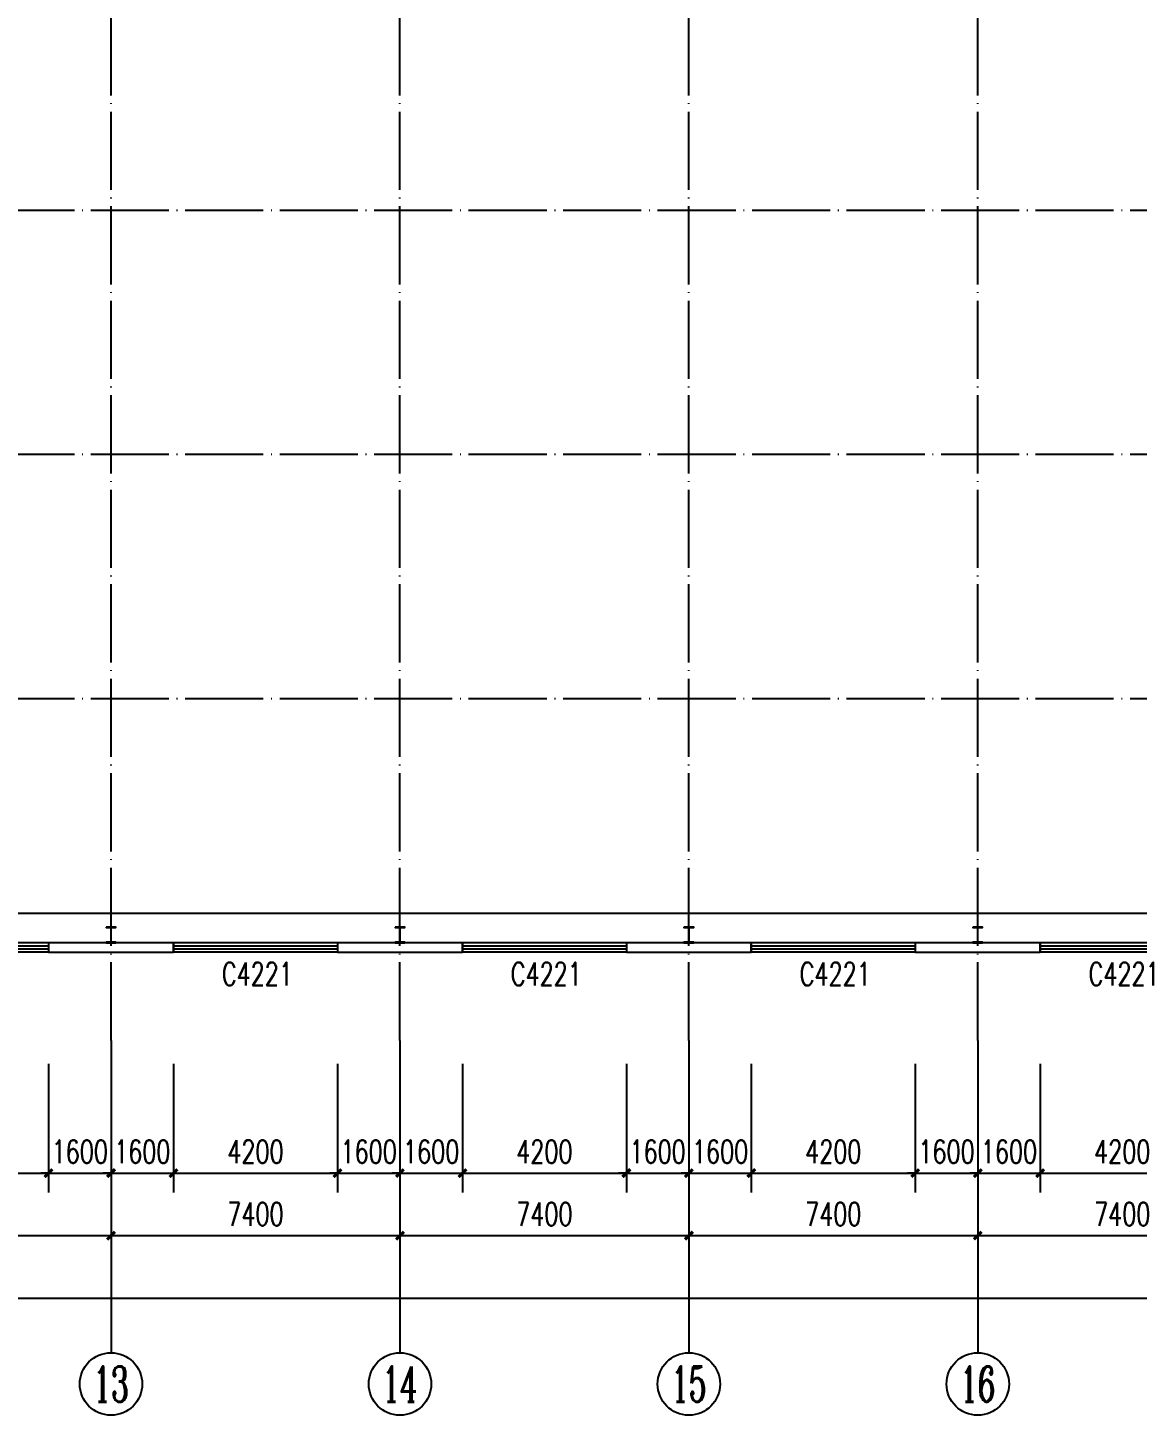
# Model space of a CAD drawing. Extents: x 13898408 to 14113608, y -853943 to -68012.
# Drawn here: x 14003275 to 14031693, y -425543 to -390012 of the extents above; entities that cross this region are included whole.
import ezdxf
from ezdxf.enums import TextEntityAlignment as Align

# ---------------------------------------------------------------- set-up
doc = ezdxf.new("R2010")
doc.units = 0
doc.header["$LTSCALE"] = 1000
doc.header["$MEASUREMENT"] = 0
doc.linetypes.add('DASH', pattern=[0.35, 0.25, -0.1])
doc.linetypes.add('DOTE', pattern=[2.42, 2, -0.2, 0.02, -0.2])
for name, color, linetype in [('AXIS', 3, 'Continuous'), ('AXIS_TEXT', 7, 'Continuous'), ('COLUMN', 2, 'Continuous'), ('DOTE', 1, 'DOTE'), ('PUB_DIM', 3, 'Continuous'), ('WALL-PARAPET', 6, 'Continuous'), ('WINDOW', 4, 'Continuous'), ('WINDOW_TEXT', 7, 'Continuous')]:
    doc.layers.add(name, color=color, linetype=linetype)
doc.styles.add('_TCH_AXIS', font='COMPLEX', dxfattribs={"bigfont": 'GBCBIG'})
doc.styles.add('_TCH_DIM_T3', font='SIMPLEX', dxfattribs={"width": 0.705882, "bigfont": 'GBCBIG'})
doc.styles.add('_TCH_WINDOW', font='SIMPLEX', dxfattribs={"height": 3.5, "bigfont": 'GBCBIG'})
doc.styles.add('COMPLEX', font='COMPLEX')
doc.dimstyles.new('_TCH_ARCH&&200', dxfattribs={"dimtxt": 595, "dimasz": 200, "dimexe": 500, "dimexo": 600, "dimgap": 252.5, "dimtad": 1, "dimdec": 0, "dimzin": 0, "dimdsep": 46, "dimtxsty": '_TCH_DIM_T3', "dimblk": 'ARCHTICK', "dimcen": 0.09, "dimclrt": 7, "dimazin": 2, "dimtfac": 1, "dimtdec": 0, "dimtix": 1, "dimtmove": 2, "dimatfit": 3, "dimfxl": 0, "dimtolj": 1, "dimtzin": 0, "dimarcsym": 0})

# ---------------------------------------------------------------- blocks, each defined once
blk = doc.blocks.new('A$C797E1D2B')
at = {"layer": 'COLUMN'}
h = blk.add_hatch(color=256, dxfattribs=at)
h.paths.add_polyline_path([(125, 400), (250, 400), (250, 388), (130, 388), (130, 200), (125, 200)])
h.paths.add_polyline_path([(0, 400), (125, 400), (125, 200), (120, 200), (120, 388), (0, 388)])
h.paths.add_polyline_path([(0, 12), (120, 12), (120, 200), (125, 200), (125, 0), (0, 0)])
h.paths.add_polyline_path([(125, 200), (130, 200), (130, 12), (250, 12), (250, 0), (125, 0)])
blk.add_lwpolyline([(250, 0), (250, 12), (130, 12), (130, 388), (250, 388), (250, 400), (0, 400), (0, 388), (120, 388), (120, 12), (0, 12), (0, 0)], close=True, dxfattribs=at)
blk = doc.blocks.new('$TCHSYS$WIN2D')
for p, q in [((-0.5, 0.5), (0.5, 0.5)), ((-0.5, 0.5), (-0.5, -0.5)), ((0.5, 0.5), (0.5, -0.5)), ((0.5, 0.1667), (-0.5, 0.1667)), ((0.5, -0.1667), (-0.5, -0.1667)), ((-0.5, -0.5), (0.5, -0.5))]:
    blk.add_line(p, q)
blk = doc.blocks.new('_AXISO')
blk.add_circle((0, 0), 0.5)
at = {"layer": 'AXIS_TEXT', "style": 'COMPLEX', "width": 1.041667}
blk.add_attdef('A', text='', height=0.56, dxfattribs=at).set_placement((-0.25, -0.28), (0.25, -0.28), align=Align.FIT)
blk = doc.blocks.new('_ArchTick')
at = {"color": 0, "linetype": 'ByBlock', "const_width": 0.4}
blk.add_lwpolyline([(-0.5, -0.5), (0.5, 0.5)], dxfattribs=at)
blk = doc.blocks.new('*D176')
at = {"layer": 'AXIS', "color": 0, "lineweight": -2}
for p, q in [((13916368, -416543), (13916368, -423043)), ((14079648, -416543), (14079648, -423043)), ((13916368, -422543), (14079648, -422543))]:
    blk.add_line(p, q, dxfattribs=at)
at = {"layer": 'Defpoints', "color": 0}
for p in [(13916368, -415943), (14079648, -415943), (14079648, -422543)]:
    blk.add_point(p, dxfattribs=at)
at = {"layer": 'AXIS', "color": 0, "lineweight": -2, "xscale": 200, "yscale": 200, "zscale": 200, "rotation": 180}
blk.add_blockref('_ArchTick', (13916368, -422543), dxfattribs=at)
at = {"layer": 'AXIS', "color": 0, "lineweight": -2, "xscale": 200, "yscale": 200, "zscale": 200}
blk.add_blockref('_ArchTick', (14079648, -422543), dxfattribs=at)
at = {"layer": 'AXIS', "color": 7, "insert": (13998008, -421993), "char_height": 595, "attachment_point": 5, "style": '_TCH_DIM_T3'}
blk.add_mtext('\\A1;163280', dxfattribs=at)
blk = doc.blocks.new('*D189')
at = {"layer": 'AXIS', "color": 0, "lineweight": -2}
for p, q in [((13998008, -416543), (13998008, -421443)), ((14005408, -416543), (14005408, -421443)), ((13998008, -420943), (14005408, -420943))]:
    blk.add_line(p, q, dxfattribs=at)
at = {"layer": 'Defpoints', "color": 0}
for p in [(13998008, -415943), (14005408, -415943), (14005408, -420943)]:
    blk.add_point(p, dxfattribs=at)
at = {"layer": 'AXIS', "color": 0, "lineweight": -2, "xscale": 200, "yscale": 200, "zscale": 200, "rotation": 180}
blk.add_blockref('_ArchTick', (13998008, -420943), dxfattribs=at)
at = {"layer": 'AXIS', "color": 0, "lineweight": -2, "xscale": 200, "yscale": 200, "zscale": 200}
blk.add_blockref('_ArchTick', (14005408, -420943), dxfattribs=at)
at = {"layer": 'AXIS', "color": 7, "insert": (14001708, -420393), "char_height": 595, "attachment_point": 5, "style": '_TCH_DIM_T3'}
blk.add_mtext('\\A1;7400', dxfattribs=at)
blk = doc.blocks.new('*D190')
at = {"layer": 'AXIS', "color": 0, "lineweight": -2}
for p, q in [((14005408, -416543), (14005408, -421443)), ((14012808, -416543), (14012808, -421443)), ((14005408, -420943), (14012808, -420943))]:
    blk.add_line(p, q, dxfattribs=at)
at = {"layer": 'Defpoints', "color": 0}
for p in [(14005408, -415943), (14012808, -415943), (14012808, -420943)]:
    blk.add_point(p, dxfattribs=at)
at = {"layer": 'AXIS', "color": 0, "lineweight": -2, "xscale": 200, "yscale": 200, "zscale": 200, "rotation": 180}
blk.add_blockref('_ArchTick', (14005408, -420943), dxfattribs=at)
at = {"layer": 'AXIS', "color": 0, "lineweight": -2, "xscale": 200, "yscale": 200, "zscale": 200}
blk.add_blockref('_ArchTick', (14012808, -420943), dxfattribs=at)
at = {"layer": 'AXIS', "color": 7, "insert": (14009108, -420393), "char_height": 595, "attachment_point": 5, "style": '_TCH_DIM_T3'}
blk.add_mtext('\\A1;7400', dxfattribs=at)
blk = doc.blocks.new('*D191')
at = {"layer": 'AXIS', "color": 0, "lineweight": -2}
for p, q in [((14012808, -416543), (14012808, -421443)), ((14020208, -416543), (14020208, -421443)), ((14012808, -420943), (14020208, -420943))]:
    blk.add_line(p, q, dxfattribs=at)
at = {"layer": 'Defpoints', "color": 0}
for p in [(14012808, -415943), (14020208, -415943), (14020208, -420943)]:
    blk.add_point(p, dxfattribs=at)
at = {"layer": 'AXIS', "color": 0, "lineweight": -2, "xscale": 200, "yscale": 200, "zscale": 200, "rotation": 180}
blk.add_blockref('_ArchTick', (14012808, -420943), dxfattribs=at)
at = {"layer": 'AXIS', "color": 0, "lineweight": -2, "xscale": 200, "yscale": 200, "zscale": 200}
blk.add_blockref('_ArchTick', (14020208, -420943), dxfattribs=at)
at = {"layer": 'AXIS', "color": 7, "insert": (14016508, -420393), "char_height": 595, "attachment_point": 5, "style": '_TCH_DIM_T3'}
blk.add_mtext('\\A1;7400', dxfattribs=at)
blk = doc.blocks.new('*D192')
at = {"layer": 'AXIS', "color": 0, "lineweight": -2}
for p, q in [((14020208, -416543), (14020208, -421443)), ((14027608, -416543), (14027608, -421443)), ((14020208, -420943), (14027608, -420943))]:
    blk.add_line(p, q, dxfattribs=at)
at = {"layer": 'Defpoints', "color": 0}
for p in [(14020208, -415943), (14027608, -415943), (14027608, -420943)]:
    blk.add_point(p, dxfattribs=at)
at = {"layer": 'AXIS', "color": 0, "lineweight": -2, "xscale": 200, "yscale": 200, "zscale": 200, "rotation": 180}
blk.add_blockref('_ArchTick', (14020208, -420943), dxfattribs=at)
at = {"layer": 'AXIS', "color": 0, "lineweight": -2, "xscale": 200, "yscale": 200, "zscale": 200}
blk.add_blockref('_ArchTick', (14027608, -420943), dxfattribs=at)
at = {"layer": 'AXIS', "color": 7, "insert": (14023908, -420393), "char_height": 595, "attachment_point": 5, "style": '_TCH_DIM_T3'}
blk.add_mtext('\\A1;7400', dxfattribs=at)
blk = doc.blocks.new('*D193')
at = {"layer": 'AXIS', "color": 0, "lineweight": -2}
for p, q in [((14027608, -416543), (14027608, -421443)), ((14035008, -416543), (14035008, -421443)), ((14027608, -420943), (14035008, -420943))]:
    blk.add_line(p, q, dxfattribs=at)
at = {"layer": 'Defpoints', "color": 0}
for p in [(14027608, -415943), (14035008, -415943), (14035008, -420943)]:
    blk.add_point(p, dxfattribs=at)
at = {"layer": 'AXIS', "color": 0, "lineweight": -2, "xscale": 200, "yscale": 200, "zscale": 200, "rotation": 180}
blk.add_blockref('_ArchTick', (14027608, -420943), dxfattribs=at)
at = {"layer": 'AXIS', "color": 0, "lineweight": -2, "xscale": 200, "yscale": 200, "zscale": 200}
blk.add_blockref('_ArchTick', (14035008, -420943), dxfattribs=at)
at = {"layer": 'AXIS', "color": 7, "insert": (14031308, -420393), "char_height": 595, "attachment_point": 5, "style": '_TCH_DIM_T3'}
blk.add_mtext('\\A1;7400', dxfattribs=at)
blk = doc.blocks.new('*D562')
at = {"layer": 'Defpoints', "color": 0}
for p in [(13999608, -415943), (14003808, -415943), (14003808, -419343)]:
    blk.add_point(p, dxfattribs=at)
at = {"layer": 'PUB_DIM', "color": 0, "lineweight": -2}
for p, q in [((13999608, -416543), (13999608, -419843)), ((14003808, -416543), (14003808, -419843)), ((13999608, -419343), (14003808, -419343))]:
    blk.add_line(p, q, dxfattribs=at)
at = {"layer": 'PUB_DIM', "color": 0, "lineweight": -2, "xscale": 200, "yscale": 200, "zscale": 200, "rotation": 180}
blk.add_blockref('_ArchTick', (13999608, -419343), dxfattribs=at)
at = {"layer": 'PUB_DIM', "color": 0, "lineweight": -2, "xscale": 200, "yscale": 200, "zscale": 200}
blk.add_blockref('_ArchTick', (14003808, -419343), dxfattribs=at)
at = {"layer": 'PUB_DIM', "color": 7, "insert": (14001708, -418793), "char_height": 595, "attachment_point": 5, "style": '_TCH_DIM_T3'}
blk.add_mtext('\\A1;4200', dxfattribs=at)
blk = doc.blocks.new('*D563')
at = {"layer": 'Defpoints', "color": 0}
for p in [(14003808, -415943), (14005408, -415943), (14005408, -419343)]:
    blk.add_point(p, dxfattribs=at)
at = {"layer": 'PUB_DIM', "color": 0, "lineweight": -2}
for p, q in [((14003808, -416543), (14003808, -419843)), ((14005408, -416543), (14005408, -419843)), ((14003808, -419343), (14003608, -419343)), ((14003808, -419343), (14005408, -419343)), ((14005408, -419343), (14005608, -419343))]:
    blk.add_line(p, q, dxfattribs=at)
at = {"layer": 'PUB_DIM', "color": 0, "lineweight": -2, "xscale": 200, "yscale": 200, "zscale": 200}
blk.add_blockref('_ArchTick', (14003808, -419343), dxfattribs=at)
at = {"layer": 'PUB_DIM', "color": 0, "lineweight": -2, "xscale": 200, "yscale": 200, "zscale": 200, "rotation": 180}
blk.add_blockref('_ArchTick', (14005408, -419343), dxfattribs=at)
at = {"layer": 'PUB_DIM', "color": 7, "insert": (14004608, -418793), "char_height": 595, "attachment_point": 5, "style": '_TCH_DIM_T3'}
blk.add_mtext('\\A1;1600', dxfattribs=at)
blk = doc.blocks.new('*D564')
at = {"layer": 'Defpoints', "color": 0}
for p in [(14005408, -415943), (14007008, -415943), (14007008, -419343)]:
    blk.add_point(p, dxfattribs=at)
at = {"layer": 'PUB_DIM', "color": 0, "lineweight": -2}
for p, q in [((14005408, -416543), (14005408, -419843)), ((14007008, -416543), (14007008, -419843)), ((14005408, -419343), (14005208, -419343)), ((14005408, -419343), (14007008, -419343)), ((14007008, -419343), (14007208, -419343))]:
    blk.add_line(p, q, dxfattribs=at)
at = {"layer": 'PUB_DIM', "color": 0, "lineweight": -2, "xscale": 200, "yscale": 200, "zscale": 200}
blk.add_blockref('_ArchTick', (14005408, -419343), dxfattribs=at)
at = {"layer": 'PUB_DIM', "color": 0, "lineweight": -2, "xscale": 200, "yscale": 200, "zscale": 200, "rotation": 180}
blk.add_blockref('_ArchTick', (14007008, -419343), dxfattribs=at)
at = {"layer": 'PUB_DIM', "color": 7, "insert": (14006208, -418793), "char_height": 595, "attachment_point": 5, "style": '_TCH_DIM_T3'}
blk.add_mtext('\\A1;1600', dxfattribs=at)
blk = doc.blocks.new('*D565')
at = {"layer": 'Defpoints', "color": 0}
for p in [(14007008, -415943), (14011208, -415943), (14011208, -419343)]:
    blk.add_point(p, dxfattribs=at)
at = {"layer": 'PUB_DIM', "color": 0, "lineweight": -2}
for p, q in [((14007008, -416543), (14007008, -419843)), ((14011208, -416543), (14011208, -419843)), ((14007008, -419343), (14011208, -419343))]:
    blk.add_line(p, q, dxfattribs=at)
at = {"layer": 'PUB_DIM', "color": 0, "lineweight": -2, "xscale": 200, "yscale": 200, "zscale": 200, "rotation": 180}
blk.add_blockref('_ArchTick', (14007008, -419343), dxfattribs=at)
at = {"layer": 'PUB_DIM', "color": 0, "lineweight": -2, "xscale": 200, "yscale": 200, "zscale": 200}
blk.add_blockref('_ArchTick', (14011208, -419343), dxfattribs=at)
at = {"layer": 'PUB_DIM', "color": 7, "insert": (14009108, -418793), "char_height": 595, "attachment_point": 5, "style": '_TCH_DIM_T3'}
blk.add_mtext('\\A1;4200', dxfattribs=at)
blk = doc.blocks.new('*D566')
at = {"layer": 'Defpoints', "color": 0}
for p in [(14011208, -415943), (14012808, -415943), (14012808, -419343)]:
    blk.add_point(p, dxfattribs=at)
at = {"layer": 'PUB_DIM', "color": 0, "lineweight": -2}
for p, q in [((14011208, -416543), (14011208, -419843)), ((14012808, -416543), (14012808, -419843)), ((14011208, -419343), (14011008, -419343)), ((14011208, -419343), (14012808, -419343)), ((14012808, -419343), (14013008, -419343))]:
    blk.add_line(p, q, dxfattribs=at)
at = {"layer": 'PUB_DIM', "color": 0, "lineweight": -2, "xscale": 200, "yscale": 200, "zscale": 200}
blk.add_blockref('_ArchTick', (14011208, -419343), dxfattribs=at)
at = {"layer": 'PUB_DIM', "color": 0, "lineweight": -2, "xscale": 200, "yscale": 200, "zscale": 200, "rotation": 180}
blk.add_blockref('_ArchTick', (14012808, -419343), dxfattribs=at)
at = {"layer": 'PUB_DIM', "color": 7, "insert": (14012008, -418793), "char_height": 595, "attachment_point": 5, "style": '_TCH_DIM_T3'}
blk.add_mtext('\\A1;1600', dxfattribs=at)
blk = doc.blocks.new('*D567')
at = {"layer": 'Defpoints', "color": 0}
for p in [(14012808, -415943), (14014408, -415943), (14014408, -419343)]:
    blk.add_point(p, dxfattribs=at)
at = {"layer": 'PUB_DIM', "color": 0, "lineweight": -2}
for p, q in [((14012808, -416543), (14012808, -419843)), ((14014408, -416543), (14014408, -419843)), ((14012808, -419343), (14012608, -419343)), ((14012808, -419343), (14014408, -419343)), ((14014408, -419343), (14014608, -419343))]:
    blk.add_line(p, q, dxfattribs=at)
at = {"layer": 'PUB_DIM', "color": 0, "lineweight": -2, "xscale": 200, "yscale": 200, "zscale": 200}
blk.add_blockref('_ArchTick', (14012808, -419343), dxfattribs=at)
at = {"layer": 'PUB_DIM', "color": 0, "lineweight": -2, "xscale": 200, "yscale": 200, "zscale": 200, "rotation": 180}
blk.add_blockref('_ArchTick', (14014408, -419343), dxfattribs=at)
at = {"layer": 'PUB_DIM', "color": 7, "insert": (14013608, -418793), "char_height": 595, "attachment_point": 5, "style": '_TCH_DIM_T3'}
blk.add_mtext('\\A1;1600', dxfattribs=at)
blk = doc.blocks.new('*D568')
at = {"layer": 'Defpoints', "color": 0}
for p in [(14014408, -415943), (14018608, -415943), (14018608, -419343)]:
    blk.add_point(p, dxfattribs=at)
at = {"layer": 'PUB_DIM', "color": 0, "lineweight": -2}
for p, q in [((14014408, -416543), (14014408, -419843)), ((14018608, -416543), (14018608, -419843)), ((14014408, -419343), (14018608, -419343))]:
    blk.add_line(p, q, dxfattribs=at)
at = {"layer": 'PUB_DIM', "color": 0, "lineweight": -2, "xscale": 200, "yscale": 200, "zscale": 200, "rotation": 180}
blk.add_blockref('_ArchTick', (14014408, -419343), dxfattribs=at)
at = {"layer": 'PUB_DIM', "color": 0, "lineweight": -2, "xscale": 200, "yscale": 200, "zscale": 200}
blk.add_blockref('_ArchTick', (14018608, -419343), dxfattribs=at)
at = {"layer": 'PUB_DIM', "color": 7, "insert": (14016508, -418793), "char_height": 595, "attachment_point": 5, "style": '_TCH_DIM_T3'}
blk.add_mtext('\\A1;4200', dxfattribs=at)
blk = doc.blocks.new('*D569')
at = {"layer": 'Defpoints', "color": 0}
for p in [(14018608, -415943), (14020208, -415943), (14020208, -419343)]:
    blk.add_point(p, dxfattribs=at)
at = {"layer": 'PUB_DIM', "color": 0, "lineweight": -2}
for p, q in [((14018608, -416543), (14018608, -419843)), ((14020208, -416543), (14020208, -419843)), ((14018608, -419343), (14018408, -419343)), ((14018608, -419343), (14020208, -419343)), ((14020208, -419343), (14020408, -419343))]:
    blk.add_line(p, q, dxfattribs=at)
at = {"layer": 'PUB_DIM', "color": 0, "lineweight": -2, "xscale": 200, "yscale": 200, "zscale": 200}
blk.add_blockref('_ArchTick', (14018608, -419343), dxfattribs=at)
at = {"layer": 'PUB_DIM', "color": 0, "lineweight": -2, "xscale": 200, "yscale": 200, "zscale": 200, "rotation": 180}
blk.add_blockref('_ArchTick', (14020208, -419343), dxfattribs=at)
at = {"layer": 'PUB_DIM', "color": 7, "insert": (14019408, -418793), "char_height": 595, "attachment_point": 5, "style": '_TCH_DIM_T3'}
blk.add_mtext('\\A1;1600', dxfattribs=at)
blk = doc.blocks.new('*D570')
at = {"layer": 'Defpoints', "color": 0}
for p in [(14020208, -415943), (14021808, -415943), (14021808, -419343)]:
    blk.add_point(p, dxfattribs=at)
at = {"layer": 'PUB_DIM', "color": 0, "lineweight": -2}
for p, q in [((14020208, -416543), (14020208, -419843)), ((14021808, -416543), (14021808, -419843)), ((14020208, -419343), (14020008, -419343)), ((14020208, -419343), (14021808, -419343)), ((14021808, -419343), (14022008, -419343))]:
    blk.add_line(p, q, dxfattribs=at)
at = {"layer": 'PUB_DIM', "color": 0, "lineweight": -2, "xscale": 200, "yscale": 200, "zscale": 200}
blk.add_blockref('_ArchTick', (14020208, -419343), dxfattribs=at)
at = {"layer": 'PUB_DIM', "color": 0, "lineweight": -2, "xscale": 200, "yscale": 200, "zscale": 200, "rotation": 180}
blk.add_blockref('_ArchTick', (14021808, -419343), dxfattribs=at)
at = {"layer": 'PUB_DIM', "color": 7, "insert": (14021008, -418793), "char_height": 595, "attachment_point": 5, "style": '_TCH_DIM_T3'}
blk.add_mtext('\\A1;1600', dxfattribs=at)
blk = doc.blocks.new('*D571')
at = {"layer": 'Defpoints', "color": 0}
for p in [(14021808, -415943), (14026008, -415943), (14026008, -419343)]:
    blk.add_point(p, dxfattribs=at)
at = {"layer": 'PUB_DIM', "color": 0, "lineweight": -2}
for p, q in [((14021808, -416543), (14021808, -419843)), ((14026008, -416543), (14026008, -419843)), ((14021808, -419343), (14026008, -419343))]:
    blk.add_line(p, q, dxfattribs=at)
at = {"layer": 'PUB_DIM', "color": 0, "lineweight": -2, "xscale": 200, "yscale": 200, "zscale": 200, "rotation": 180}
blk.add_blockref('_ArchTick', (14021808, -419343), dxfattribs=at)
at = {"layer": 'PUB_DIM', "color": 0, "lineweight": -2, "xscale": 200, "yscale": 200, "zscale": 200}
blk.add_blockref('_ArchTick', (14026008, -419343), dxfattribs=at)
at = {"layer": 'PUB_DIM', "color": 7, "insert": (14023908, -418793), "char_height": 595, "attachment_point": 5, "style": '_TCH_DIM_T3'}
blk.add_mtext('\\A1;4200', dxfattribs=at)
blk = doc.blocks.new('*D572')
at = {"layer": 'Defpoints', "color": 0}
for p in [(14026008, -415943), (14027608, -415943), (14027608, -419343)]:
    blk.add_point(p, dxfattribs=at)
at = {"layer": 'PUB_DIM', "color": 0, "lineweight": -2}
for p, q in [((14026008, -416543), (14026008, -419843)), ((14027608, -416543), (14027608, -419843)), ((14026008, -419343), (14025808, -419343)), ((14026008, -419343), (14027608, -419343)), ((14027608, -419343), (14027808, -419343))]:
    blk.add_line(p, q, dxfattribs=at)
at = {"layer": 'PUB_DIM', "color": 0, "lineweight": -2, "xscale": 200, "yscale": 200, "zscale": 200}
blk.add_blockref('_ArchTick', (14026008, -419343), dxfattribs=at)
at = {"layer": 'PUB_DIM', "color": 0, "lineweight": -2, "xscale": 200, "yscale": 200, "zscale": 200, "rotation": 180}
blk.add_blockref('_ArchTick', (14027608, -419343), dxfattribs=at)
at = {"layer": 'PUB_DIM', "color": 7, "insert": (14026808, -418793), "char_height": 595, "attachment_point": 5, "style": '_TCH_DIM_T3'}
blk.add_mtext('\\A1;1600', dxfattribs=at)
blk = doc.blocks.new('*D573')
at = {"layer": 'Defpoints', "color": 0}
for p in [(14027608, -415943), (14029208, -415943), (14029208, -419343)]:
    blk.add_point(p, dxfattribs=at)
at = {"layer": 'PUB_DIM', "color": 0, "lineweight": -2}
for p, q in [((14027608, -416543), (14027608, -419843)), ((14029208, -416543), (14029208, -419843)), ((14027608, -419343), (14027408, -419343)), ((14027608, -419343), (14029208, -419343)), ((14029208, -419343), (14029408, -419343))]:
    blk.add_line(p, q, dxfattribs=at)
at = {"layer": 'PUB_DIM', "color": 0, "lineweight": -2, "xscale": 200, "yscale": 200, "zscale": 200}
blk.add_blockref('_ArchTick', (14027608, -419343), dxfattribs=at)
at = {"layer": 'PUB_DIM', "color": 0, "lineweight": -2, "xscale": 200, "yscale": 200, "zscale": 200, "rotation": 180}
blk.add_blockref('_ArchTick', (14029208, -419343), dxfattribs=at)
at = {"layer": 'PUB_DIM', "color": 7, "insert": (14028408, -418793), "char_height": 595, "attachment_point": 5, "style": '_TCH_DIM_T3'}
blk.add_mtext('\\A1;1600', dxfattribs=at)
blk = doc.blocks.new('*D574')
at = {"layer": 'Defpoints', "color": 0}
for p in [(14029208, -415943), (14033408, -415943), (14033408, -419343)]:
    blk.add_point(p, dxfattribs=at)
at = {"layer": 'PUB_DIM', "color": 0, "lineweight": -2}
for p, q in [((14029208, -416543), (14029208, -419843)), ((14033408, -416543), (14033408, -419843)), ((14029208, -419343), (14033408, -419343))]:
    blk.add_line(p, q, dxfattribs=at)
at = {"layer": 'PUB_DIM', "color": 0, "lineweight": -2, "xscale": 200, "yscale": 200, "zscale": 200, "rotation": 180}
blk.add_blockref('_ArchTick', (14029208, -419343), dxfattribs=at)
at = {"layer": 'PUB_DIM', "color": 0, "lineweight": -2, "xscale": 200, "yscale": 200, "zscale": 200}
blk.add_blockref('_ArchTick', (14033408, -419343), dxfattribs=at)
at = {"layer": 'PUB_DIM', "color": 7, "insert": (14031308, -418793), "char_height": 595, "attachment_point": 5, "style": '_TCH_DIM_T3'}
blk.add_mtext('\\A1;4200', dxfattribs=at)

msp = doc.modelspace()

# ---------------------------------------------------------------- linework, layer by layer
at = {"linetype": 'DASH', "ltscale": 2, "const_width": 50}
msp.add_lwpolyline([(14079408, -412693.1), (13916608, -412693.1)], dxfattribs=at)
at = {"layer": 'AXIS'}
for p, q in [((14005408, -415943.1), (14005408, -423943.1)), ((14012808, -415943.1), (14012808, -423943.1)), ((14020208, -415943.1), (14020208, -423943.1)), ((14027608, -415943.1), (14027608, -423943.1))]:
    msp.add_line(p, q, dxfattribs=at)
at = {"layer": 'DOTE'}
for p, q in [((14005408, -415943.1), (14005408, -360943.1)), ((14012808, -415943.1), (14012808, -360943.1)), ((14020208, -415943.1), (14020208, -360943.1)), ((14027608, -415943.1), (14027608, -360943.1)), ((14081908, -394693.1), (13914108, -394693.1)), ((14081908, -400943.1), (13914108, -400943.1)), ((14081908, -407193.1), (13914108, -407193.1)), ((14081908, -413443.1), (13914108, -413443.1))]:
    msp.add_line(p, q, dxfattribs=at)
at = {"layer": 'WALL-PARAPET'}
for p, q in [((14007008, -413443.1), (14003808, -413443.1)), ((14003808, -413443.1), (14003808, -413683.1)), ((14007008, -413683.1), (14007008, -413443.1)), ((14014408, -413443.1), (14011208, -413443.1)), ((14011208, -413443.1), (14011208, -413683.1)), ((14014408, -413683.1), (14014408, -413443.1)), ((14021808, -413443.1), (14018608, -413443.1)), ((14018608, -413443.1), (14018608, -413683.1)), ((14021808, -413683.1), (14021808, -413443.1)), ((14029208, -413443.1), (14026008, -413443.1)), ((14026008, -413443.1), (14026008, -413683.1)), ((14029208, -413683.1), (14029208, -413443.1)), ((14003808, -413683.1), (14007008, -413683.1)), ((14011208, -413683.1), (14014408, -413683.1)), ((14018608, -413683.1), (14021808, -413683.1)), ((14026008, -413683.1), (14029208, -413683.1))]:
    msp.add_line(p, q, dxfattribs=at)

# ---------------------------------------------------------------- block references
at = {"rotation": 180}
for p in [(14005533, -413043.1), (14012933, -413043.1), (14020333, -413043.1), (14027733, -413043.1)]:
    msp.add_blockref('A$C797E1D2B', p, dxfattribs=at)
at = {"layer": 'AXIS'}
ref = msp.add_blockref('_AXISO', (14005408, -424743.1), dxfattribs=dict(at, xscale=1600, yscale=1600, zscale=1600))
ref.add_attrib('A', '13', dxfattribs={"layer": 'AXIS_TEXT', "ltscale": 0.5, "height": 905.1, "style": '_TCH_AXIS', "width": 0.724138}).set_placement((14004955.4, -425195.6), (14005860.5, -425195.6), align=Align.FIT)
ref = msp.add_blockref('_AXISO', (14012808, -424743.1), dxfattribs=dict(at, xscale=1600, yscale=1600, zscale=1600))
ref.add_attrib('A', '14', dxfattribs={"layer": 'AXIS_TEXT', "ltscale": 0.5, "height": 905.1, "style": '_TCH_AXIS', "width": 0.677419}).set_placement((14012355.4, -425195.6), (14013260.5, -425195.6), align=Align.FIT)
ref = msp.add_blockref('_AXISO', (14020208, -424743.1), dxfattribs=dict(at, xscale=1600, yscale=1600, zscale=1600))
ref.add_attrib('A', '15', dxfattribs={"layer": 'AXIS_TEXT', "ltscale": 0.5, "height": 905.1, "style": '_TCH_AXIS', "width": 0.724138}).set_placement((14019755.4, -425195.6), (14020660.5, -425195.6), align=Align.FIT)
ref = msp.add_blockref('_AXISO', (14027608, -424743.1), dxfattribs=dict(at, xscale=1600, yscale=1600, zscale=1600))
ref.add_attrib('A', '16', dxfattribs={"layer": 'AXIS_TEXT', "ltscale": 0.5, "height": 905.1, "style": '_TCH_AXIS', "width": 0.724138}).set_placement((14027155.4, -425195.6), (14028060.5, -425195.6), align=Align.FIT)
at = {"layer": 'WINDOW'}
ref = msp.add_blockref('$TCHSYS$WIN2D', (14001708, -413563.1), dxfattribs=dict(at, xscale=-4200, yscale=240, zscale=-4200))
ref.add_attrib('A', 'C4221', (14000848, -414540.4), dxfattribs={"layer": 'WINDOW_TEXT', "ltscale": 0.5, "height": 595, "style": '_TCH_WINDOW', "width": 0.705882})
ref = msp.add_blockref('$TCHSYS$WIN2D', (14009108, -413563.1), dxfattribs=dict(at, xscale=-4200, yscale=240, zscale=-4200))
ref.add_attrib('A', 'C4221', (14008248, -414540.4), dxfattribs={"layer": 'WINDOW_TEXT', "ltscale": 0.5, "height": 595, "style": '_TCH_WINDOW', "width": 0.705882})
ref = msp.add_blockref('$TCHSYS$WIN2D', (14016508, -413563.1), dxfattribs=dict(at, xscale=-4200, yscale=240, zscale=-4200))
ref.add_attrib('A', 'C4221', (14015648, -414540.4), dxfattribs={"layer": 'WINDOW_TEXT', "ltscale": 0.5, "height": 595, "style": '_TCH_WINDOW', "width": 0.705882})
ref = msp.add_blockref('$TCHSYS$WIN2D', (14023908, -413563.1), dxfattribs=dict(at, xscale=-4200, yscale=240, zscale=-4200))
ref.add_attrib('A', 'C4221', (14023048, -414540.4), dxfattribs={"layer": 'WINDOW_TEXT', "ltscale": 0.5, "height": 595, "style": '_TCH_WINDOW', "width": 0.705882})
ref = msp.add_blockref('$TCHSYS$WIN2D', (14031308, -413563.1), dxfattribs=dict(at, xscale=-4200, yscale=240, zscale=-4200))
ref.add_attrib('A', 'C4221', (14030448, -414540.4), dxfattribs={"layer": 'WINDOW_TEXT', "ltscale": 0.5, "height": 595, "style": '_TCH_WINDOW', "width": 0.705882})

# ---------------------------------------------------------------- dimensions: what is measured, and where the dimension line sits
at = {"layer": 'AXIS'}
for p1, p2, distance, text, picture, middle in [((13916368, -415943.1), (14079648, -415943.1), -6600, '163280', '*D176', (13998008, -421993.1)), ((13998008, -415943.1), (14005408, -415943.1), -5000, '7400', '*D189', (14001708, -420393.1)), ((14005408, -415943.1), (14012808, -415943.1), -5000, '7400', '*D190', (14009108, -420393.1)), ((14012808, -415943.1), (14020208, -415943.1), -5000, '7400', '*D191', (14016508, -420393.1)), ((14020208, -415943.1), (14027608, -415943.1), -5000, '7400', '*D192', (14023908, -420393.1)), ((14027608, -415943.1), (14035008, -415943.1), -5000, '7400', '*D193', (14031308, -420393.1))]:
    dim = msp.add_aligned_dim(p1=p1, p2=p2, distance=distance, text=text, dimstyle='_TCH_ARCH&&200', dxfattribs=at)
    dim.commit()
    dim.dimension.update_dxf_attribs({"geometry": picture, "text_midpoint": middle})
at = {"layer": 'PUB_DIM'}
for p1, p2, text, picture, middle in [((13999608, -415943.1), (14003808, -415943.1), '4200', '*D562', (14001708, -418793.1)), ((14003808, -415943.1), (14005408, -415943.1), '1600', '*D563', (14004608, -418793.1)), ((14005408, -415943.1), (14007008, -415943.1), '1600', '*D564', (14006208, -418793.1)), ((14007008, -415943.1), (14011208, -415943.1), '4200', '*D565', (14009108, -418793.1)), ((14011208, -415943.1), (14012808, -415943.1), '1600', '*D566', (14012008, -418793.1)), ((14012808, -415943.1), (14014408, -415943.1), '1600', '*D567', (14013608, -418793.1)), ((14014408, -415943.1), (14018608, -415943.1), '4200', '*D568', (14016508, -418793.1)), ((14018608, -415943.1), (14020208, -415943.1), '1600', '*D569', (14019408, -418793.1)), ((14020208, -415943.1), (14021808, -415943.1), '1600', '*D570', (14021008, -418793.1)), ((14021808, -415943.1), (14026008, -415943.1), '4200', '*D571', (14023908, -418793.1)), ((14026008, -415943.1), (14027608, -415943.1), '1600', '*D572', (14026808, -418793.1)), ((14027608, -415943.1), (14029208, -415943.1), '1600', '*D573', (14028408, -418793.1)), ((14029208, -415943.1), (14033408, -415943.1), '4200', '*D574', (14031308, -418793.1))]:
    dim = msp.add_aligned_dim(p1=p1, p2=p2, distance=-3400, text=text, dimstyle='_TCH_ARCH&&200', dxfattribs=at)
    dim.commit()
    dim.dimension.update_dxf_attribs({"geometry": picture, "text_midpoint": middle})

doc.saveas('drawing.dxf')
